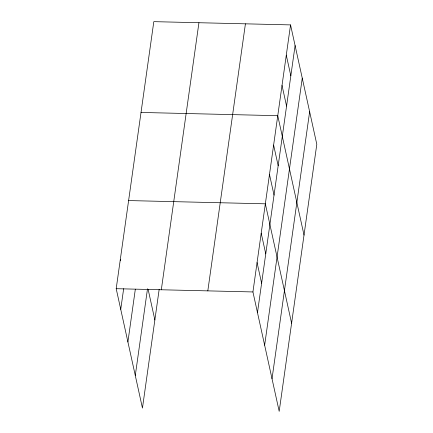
<?xml version="1.0" encoding="UTF-8"?>
<svg xmlns="http://www.w3.org/2000/svg" width="433" height="433" viewBox="0 0 433 433"><rect width="100%" height="100%" fill="white"/><g stroke="black" fill="none" stroke-linecap="round" stroke-linejoin="round"><path stroke-width="0.65" d="M159.187 289.266L142.452 408.103L116.196 288.697L153.812 21.65L290.548 24.898L316.804 144.303L279.188 411.35L252.932 291.945L290.548 24.898M120.742 309.368L123.659 288.67M127.908 341.951L135.334 289.206M135.285 375.519L147.512 288.73M161.32 289.769L198.936 22.722M207.813 290.873L245.424 23.826M257.478 312.61L295.095 45.562M264.644 345.198L302.256 78.146M272.021 378.767L309.638 111.719M141.023 112.445L277.759 115.692L304.015 235.097M128.612 200.571L265.348 203.819L291.598 323.224M116.196 288.697L252.932 291.945M286.289 55.159L290.83 75.829M282.024 85.425L286.565 106.096M273.624 145.066L278.165 165.736M269.483 174.445L274.029 195.11M261.207 233.192L265.754 253.862M257.072 262.571L261.613 283.236M148.129 289.352L154.862 319.976M120.336 259.324L120.618 260.617"/></g></svg>
